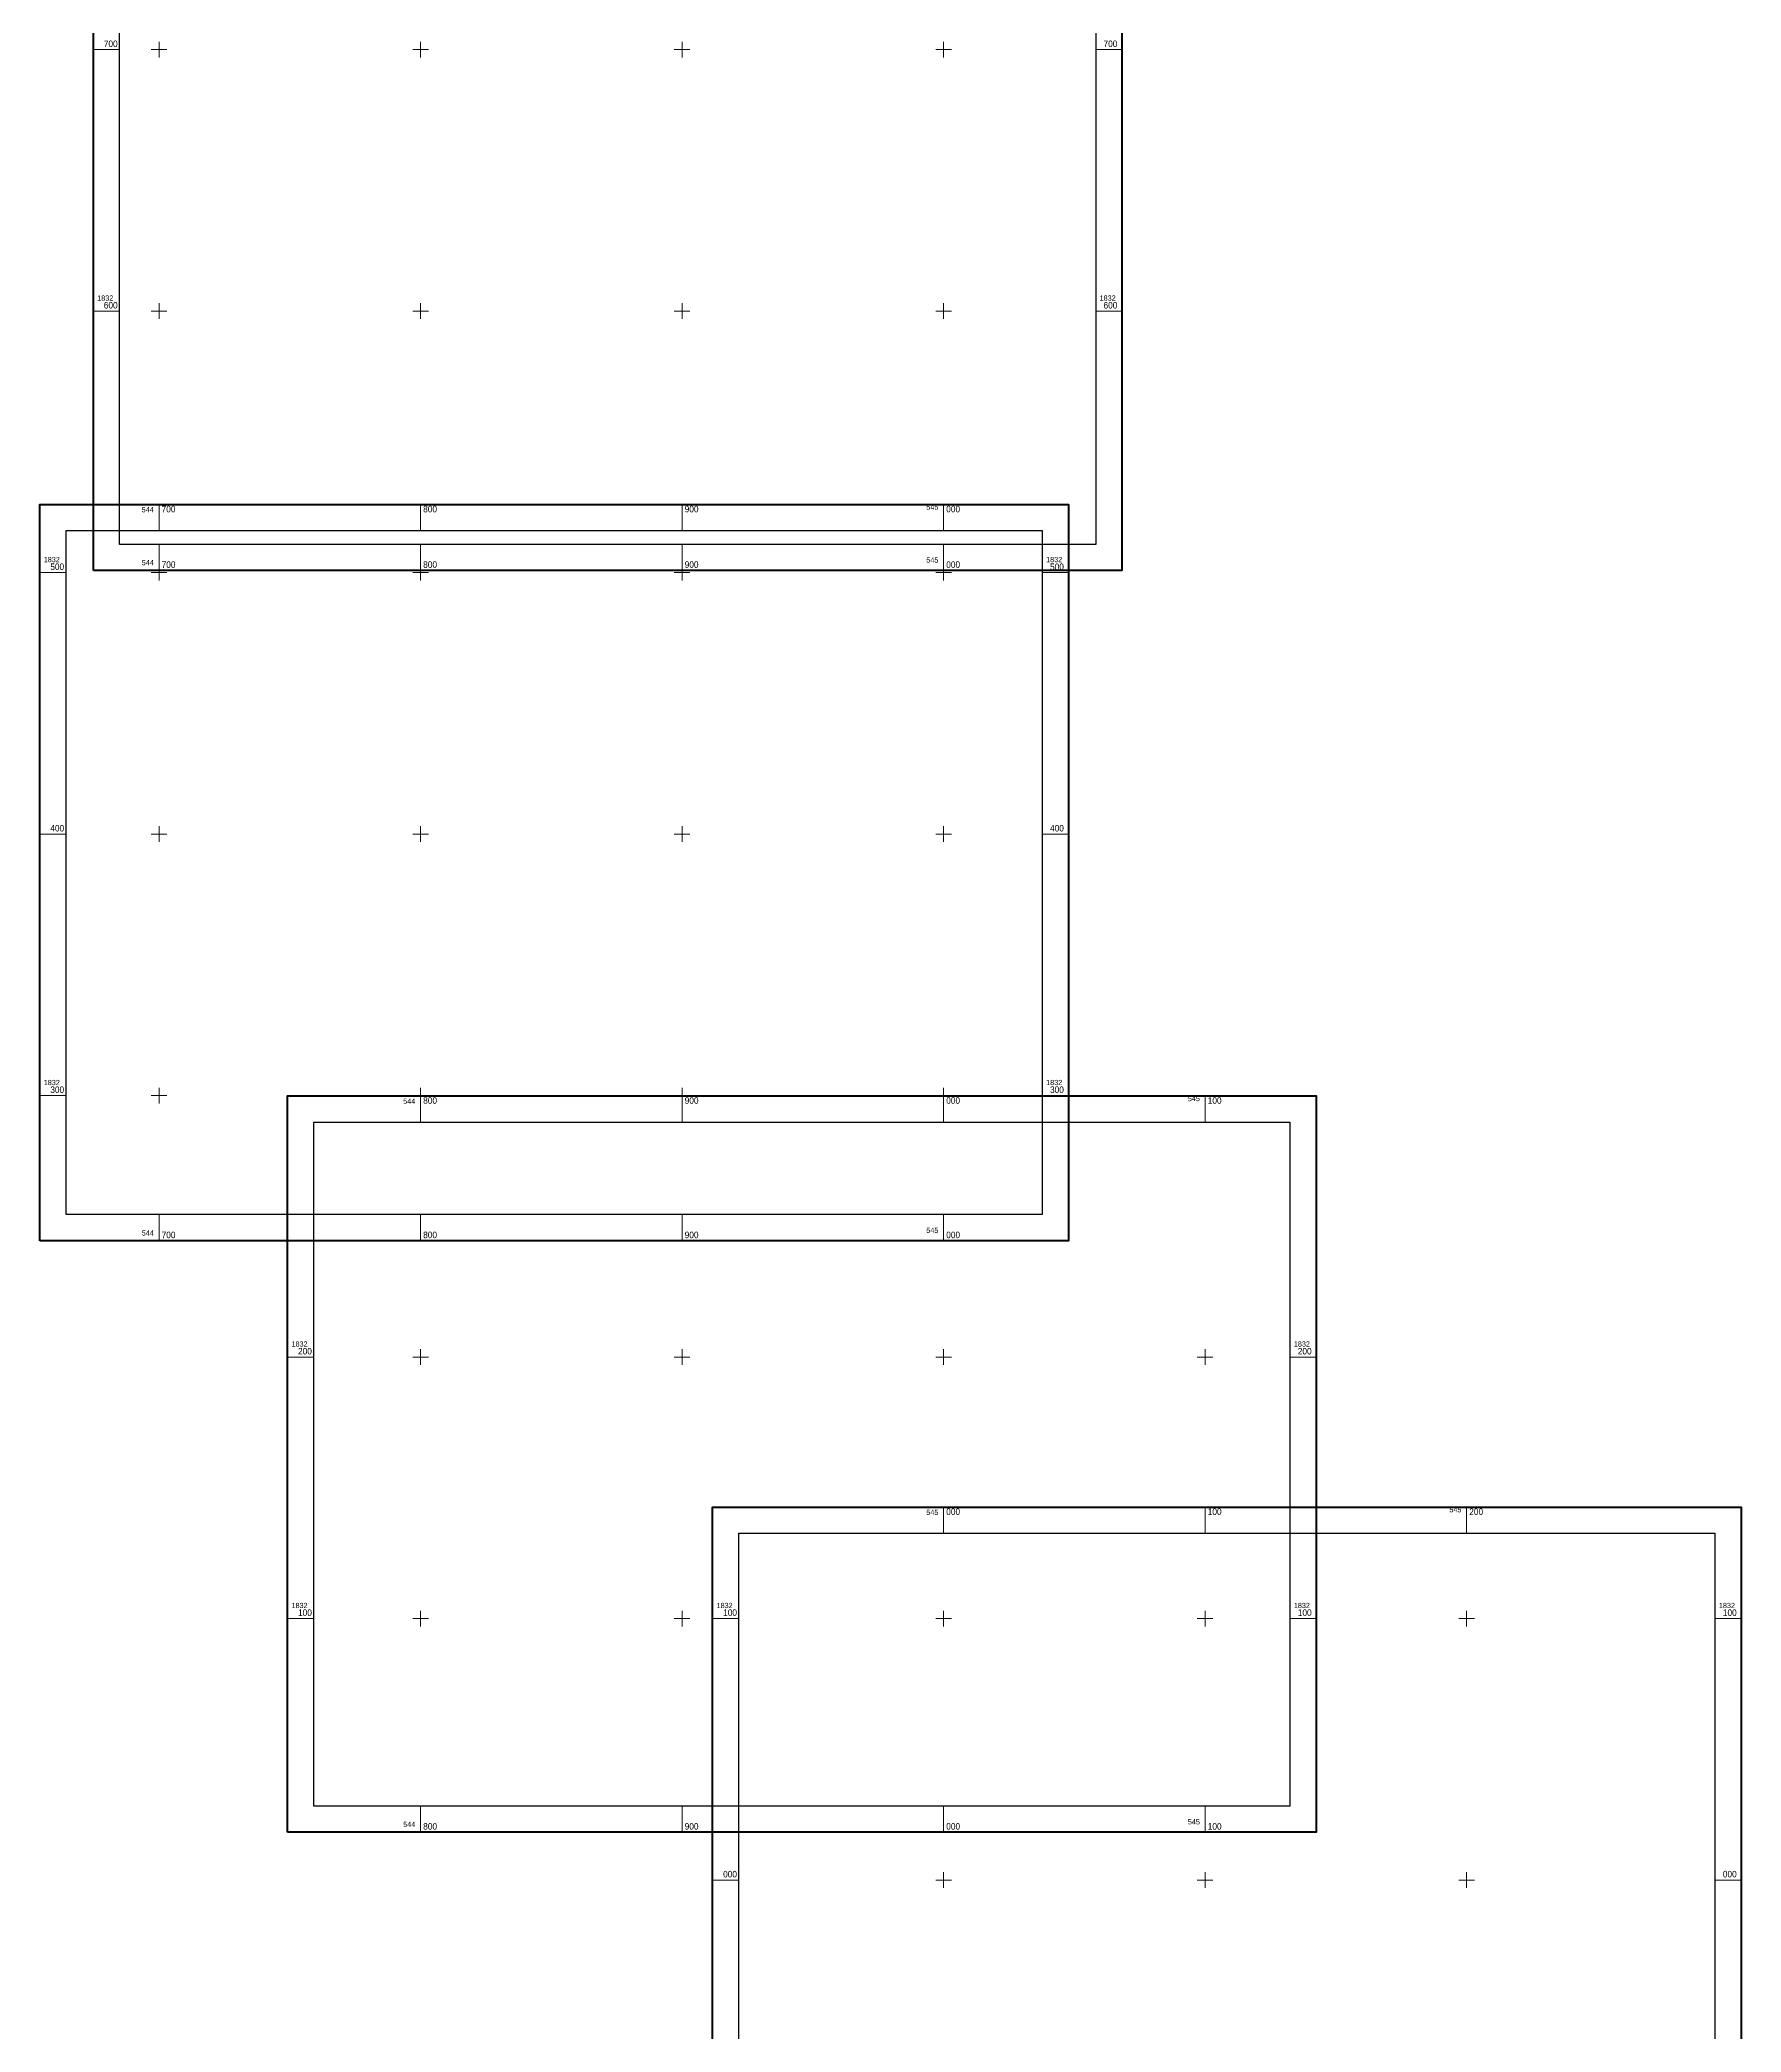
# Model space of a CAD drawing. Header units: metres. Extents: x 542869 to 545424, y 1823472 to 1835781.
# Drawn here: x 544654 to 545305, y 1831942 to 1832704 of the extents above; entities that cross this region are included whole.
import ezdxf
from ezdxf.enums import TextEntityAlignment as Align

# ---------------------------------------------------------------- set-up
doc = ezdxf.new("R2010")
doc.units = ezdxf.units.M
for name, color, linetype, lineweight in [('24', 7, 'Continuous', 13), ('25', 7, 'Continuous', 13), ('26', 7, 'Continuous', 13), ('27', 7, 'Continuous', 13)]:
    doc.layers.add(name, color=color, linetype=linetype, lineweight=lineweight)

msp = doc.modelspace()

# ---------------------------------------------------------------- linework, layer by layer
at = {"layer": '24'}
for p, q in [((544700, 1832697), (544700, 1832703)), ((544800, 1832697), (544800, 1832703)), ((544900, 1832697), (544900, 1832703)), ((545000, 1832697), (545000, 1832703)), ((544674.88, 1832700), (544684.88, 1832700)), ((544697, 1832700), (544703, 1832700)), ((544797, 1832700), (544803, 1832700)), ((544897, 1832700), (544903, 1832700)), ((544997, 1832700), (545003, 1832700)), ((545058.15, 1832700), (545068.15, 1832700)), ((544674.88, 1832600), (544684.88, 1832600)), ((544697, 1832600), (544703, 1832600)), ((544700, 1832597), (544700, 1832603)), ((544797, 1832600), (544803, 1832600)), ((544800, 1832597), (544800, 1832603)), ((544897, 1832600), (544903, 1832600)), ((544900, 1832597), (544900, 1832603)), ((544997, 1832600), (545003, 1832600)), ((545000, 1832597), (545000, 1832603)), ((545058.15, 1832600), (545068.15, 1832600)), ((544700, 1832500.82), (544700, 1832510.82)), ((544800, 1832500.82), (544800, 1832510.82)), ((544900, 1832500.82), (544900, 1832510.82)), ((545000, 1832500.82), (545000, 1832510.82))]:
    msp.add_line(p, q, dxfattribs=at)
at = {"layer": '24', "lineweight": 40}
msp.add_lwpolyline([(544674.88, 1832500.82), (544674.88, 1832782.41), (545068.15, 1832782.41), (545068.15, 1832500.82)], close=True, dxfattribs=at)
at = {"layer": '24', "lineweight": 25}
msp.add_lwpolyline([(544684.88, 1832510.82), (544684.88, 1832772.41), (545058.15, 1832772.41), (545058.15, 1832510.82)], close=True, dxfattribs=at)
at = {"layer": '25'}
for p, q in [((544700, 1832516.06), (544700, 1832526.06)), ((544800, 1832516.06), (544800, 1832526.06)), ((544900, 1832516.06), (544900, 1832526.06)), ((545000, 1832516.06), (545000, 1832526.06)), ((544654.43, 1832500), (544664.43, 1832500)), ((544697, 1832500), (544703, 1832500)), ((544700, 1832497), (544700, 1832503)), ((544797, 1832500), (544803, 1832500)), ((544800, 1832497), (544800, 1832503)), ((544897, 1832500), (544903, 1832500)), ((544900, 1832497), (544900, 1832503)), ((544997, 1832500), (545003, 1832500)), ((545000, 1832497), (545000, 1832503)), ((545037.7, 1832500), (545047.7, 1832500)), ((544654.43, 1832400), (544664.43, 1832400)), ((544697, 1832400), (544703, 1832400)), ((544700, 1832397), (544700, 1832403)), ((544797, 1832400), (544803, 1832400)), ((544800, 1832397), (544800, 1832403)), ((544897, 1832400), (544903, 1832400)), ((544900, 1832397), (544900, 1832403)), ((544997, 1832400), (545003, 1832400)), ((545000, 1832397), (545000, 1832403)), ((545037.7, 1832400), (545047.7, 1832400)), ((544654.43, 1832300), (544664.43, 1832300)), ((544697, 1832300), (544703, 1832300)), ((544700, 1832297), (544700, 1832303)), ((544797, 1832300), (544803, 1832300)), ((544800, 1832297), (544800, 1832303)), ((544897, 1832300), (544903, 1832300)), ((544900, 1832297), (544900, 1832303)), ((544997, 1832300), (545003, 1832300)), ((545000, 1832297), (545000, 1832303)), ((545037.7, 1832300), (545047.7, 1832300)), ((544700, 1832244.47), (544700, 1832254.47)), ((544800, 1832244.47), (544800, 1832254.47)), ((544900, 1832244.47), (544900, 1832254.47)), ((545000, 1832244.47), (545000, 1832254.47))]:
    msp.add_line(p, q, dxfattribs=at)
at = {"layer": '25', "lineweight": 40}
msp.add_lwpolyline([(544654.43, 1832244.47), (544654.43, 1832526.06), (545047.7, 1832526.06), (545047.7, 1832244.47)], close=True, dxfattribs=at)
at = {"layer": '25', "lineweight": 25}
msp.add_lwpolyline([(544664.43, 1832254.47), (544664.43, 1832516.06), (545037.7, 1832516.06), (545037.7, 1832254.47)], close=True, dxfattribs=at)
at = {"layer": '26'}
for p, q in [((544800, 1832289.87), (544800, 1832299.87)), ((544900, 1832289.87), (544900, 1832299.87)), ((545000, 1832289.87), (545000, 1832299.87)), ((545100, 1832289.87), (545100, 1832299.87)), ((544749.16, 1832200), (544759.16, 1832200)), ((544797, 1832200), (544803, 1832200)), ((544800, 1832197), (544800, 1832203)), ((544897, 1832200), (544903, 1832200)), ((544900, 1832197), (544900, 1832203)), ((544997, 1832200), (545003, 1832200)), ((545000, 1832197), (545000, 1832203)), ((545097, 1832200), (545103, 1832200)), ((545100, 1832197), (545100, 1832203)), ((545132.43, 1832200), (545142.43, 1832200)), ((544800, 1832097), (544800, 1832103)), ((544900, 1832097), (544900, 1832103)), ((545000, 1832097), (545000, 1832103)), ((545100, 1832097), (545100, 1832103)), ((544749.16, 1832100), (544759.16, 1832100)), ((544797, 1832100), (544803, 1832100)), ((544897, 1832100), (544903, 1832100)), ((544997, 1832100), (545003, 1832100)), ((545097, 1832100), (545103, 1832100)), ((545132.43, 1832100), (545142.43, 1832100)), ((544800, 1832018.28), (544800, 1832028.28)), ((544900, 1832018.28), (544900, 1832028.28)), ((545000, 1832018.28), (545000, 1832028.28)), ((545100, 1832018.28), (545100, 1832028.28))]:
    msp.add_line(p, q, dxfattribs=at)
at = {"layer": '26', "lineweight": 40}
msp.add_lwpolyline([(544749.16, 1832018.28), (544749.16, 1832299.87), (545142.43, 1832299.87), (545142.43, 1832018.28)], close=True, dxfattribs=at)
at = {"layer": '26', "lineweight": 25}
msp.add_lwpolyline([(544759.16, 1832028.28), (544759.16, 1832289.87), (545132.43, 1832289.87), (545132.43, 1832028.28)], close=True, dxfattribs=at)
at = {"layer": '27'}
for p, q in [((545000, 1832132.62), (545000, 1832142.62)), ((545100, 1832132.62), (545100, 1832142.62)), ((545200, 1832132.62), (545200, 1832142.62)), ((545000, 1832097), (545000, 1832103)), ((545100, 1832097), (545100, 1832103)), ((545200, 1832097), (545200, 1832103)), ((544911.69, 1832100), (544921.69, 1832100)), ((544997, 1832100), (545003, 1832100)), ((545097, 1832100), (545103, 1832100)), ((545197, 1832100), (545203, 1832100)), ((545294.96, 1832100), (545304.96, 1832100)), ((545000, 1831997), (545000, 1832003)), ((545100, 1831997), (545100, 1832003)), ((545200, 1831997), (545200, 1832003)), ((544911.69, 1832000), (544921.69, 1832000)), ((544997, 1832000), (545003, 1832000)), ((545097, 1832000), (545103, 1832000)), ((545197, 1832000), (545203, 1832000)), ((545294.96, 1832000), (545304.96, 1832000))]:
    msp.add_line(p, q, dxfattribs=at)
at = {"layer": '27', "lineweight": 40}
msp.add_lwpolyline([(544911.69, 1831861.03), (544911.69, 1832142.62), (545304.96, 1832142.62), (545304.96, 1831861.03)], close=True, dxfattribs=at)
at = {"layer": '27', "lineweight": 25}
msp.add_lwpolyline([(544921.69, 1831871.03), (544921.69, 1832132.62), (545294.96, 1832132.62), (545294.96, 1831871.03)], close=True, dxfattribs=at)

# ---------------------------------------------------------------- texts
at = {"layer": '24', "width": 0.95}
for s, height, p in [('700', 2.5, (544678.88, 1832701)), ('700', 2.5, (545061.15, 1832701)), ('1832', 2, (544676.38, 1832604)), ('600', 2.5, (544678.88, 1832601)), ('1832', 2, (545059.65, 1832604)), ('600', 2.5, (545061.15, 1832601)), ('700', 2.5, (544701, 1832501.82)), ('800', 2.5, (544801, 1832501.82)), ('900', 2.5, (544901, 1832501.82)), ('000', 2.5, (545001, 1832501.82))]:
    msp.add_text(s, height=height, dxfattribs=at).set_placement(p)
for s, p in [('544', (544698, 1832502.82)), ('545', (544998, 1832503.82))]:
    msp.add_text(s, height=2, dxfattribs=at).set_placement(p, align=Align.RIGHT)
at = {"layer": '25', "width": 0.95}
for s, p in [('544', (544698, 1832523.06)), ('545', (544998, 1832524.06)), ('544', (544698, 1832246.47)), ('545', (544998, 1832247.47))]:
    msp.add_text(s, height=2, dxfattribs=at).set_placement(p, align=Align.RIGHT)
for s, height, p in [('700', 2.5, (544701, 1832523.06)), ('800', 2.5, (544801, 1832523.06)), ('900', 2.5, (544901, 1832523.06)), ('000', 2.5, (545001, 1832523.06)), ('1832', 2, (544655.93, 1832504)), ('1832', 2, (545039.2, 1832504)), ('500', 2.5, (544658.43, 1832501)), ('500', 2.5, (545040.7, 1832501)), ('400', 2.5, (544658.43, 1832401)), ('400', 2.5, (545040.7, 1832401)), ('1832', 2, (544655.93, 1832304)), ('300', 2.5, (544658.43, 1832301)), ('1832', 2, (545039.2, 1832304)), ('300', 2.5, (545040.7, 1832301)), ('700', 2.5, (544701, 1832245.47)), ('800', 2.5, (544801, 1832245.47)), ('900', 2.5, (544901, 1832245.47)), ('000', 2.5, (545001, 1832245.47))]:
    msp.add_text(s, height=height, dxfattribs=at).set_placement(p)
at = {"layer": '26', "width": 0.95}
for s, p in [('544', (544798, 1832296.87)), ('545', (545098, 1832297.87)), ('544', (544798, 1832020.28)), ('545', (545098, 1832021.28))]:
    msp.add_text(s, height=2, dxfattribs=at).set_placement(p, align=Align.RIGHT)
for s, height, p in [('800', 2.5, (544801, 1832296.87)), ('900', 2.5, (544901, 1832296.87)), ('000', 2.5, (545001, 1832296.87)), ('100', 2.5, (545101, 1832296.87)), ('1832', 2, (544750.66, 1832204)), ('200', 2.5, (544753.16, 1832201)), ('1832', 2, (545133.93, 1832204)), ('200', 2.5, (545135.43, 1832201)), ('1832', 2, (544750.66, 1832104)), ('100', 2.5, (544753.16, 1832101)), ('1832', 2, (545133.93, 1832104)), ('100', 2.5, (545135.43, 1832101)), ('800', 2.5, (544801, 1832019.28)), ('900', 2.5, (544901, 1832019.28)), ('000', 2.5, (545001, 1832019.28)), ('100', 2.5, (545101, 1832019.28))]:
    msp.add_text(s, height=height, dxfattribs=at).set_placement(p)
at = {"layer": '27', "width": 0.95}
for p in [(544998, 1832139.62), (545198, 1832140.62)]:
    msp.add_text('545', height=2, dxfattribs=at).set_placement(p, align=Align.RIGHT)
for s, height, p in [('000', 2.5, (545001, 1832139.62)), ('100', 2.5, (545101, 1832139.62)), ('200', 2.5, (545201, 1832139.62)), ('1832', 2, (544913.19, 1832104)), ('100', 2.5, (544915.69, 1832101)), ('1832', 2, (545296.46, 1832104)), ('100', 2.5, (545297.96, 1832101)), ('000', 2.5, (544915.69, 1832001)), ('000', 2.5, (545297.96, 1832001))]:
    msp.add_text(s, height=height, dxfattribs=at).set_placement(p)

doc.saveas('drawing.dxf')
